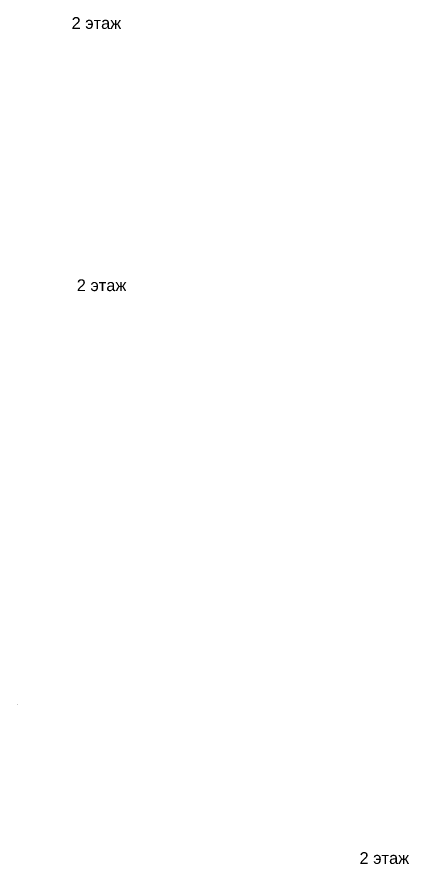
# Model space of a CAD drawing. Header units: millimetres. Extents: x -401725 to 250493, y 305116 to 802890.
# Drawn here: x -69688 to 30600, y 586339 to 802890 of the extents above; entities that cross this region are included whole.
import ezdxf

# ---------------------------------------------------------------- set-up
doc = ezdxf.new("R2010")
doc.units = ezdxf.units.MM
doc.layers.add('G-____-____-SYMB', color=7, linetype='Continuous', lineweight=9)
doc.styles.add('ISOCPEUR_I_13', font='isocpeui.ttf', dxfattribs={"height": 300})
doc.styles.get("Standard").update_dxf_attribs({"font": 'arial.ttf'})

msp = doc.modelspace()

# ---------------------------------------------------------------- texts
at = {"color": 1, "lineweight": 30, "char_height": 3000, "attachment_point": 1}
for insert in [(-55714.3588, 802845.3684), (-54386.0114, 735804.1135), (17928.5666, 589381.8764)]:
    msp.add_mtext_dynamic_manual_height_columns('2 этаж', width=55251, gutter_width=1, heights=[0], dxfattribs=dict(at, insert=insert))
at = {"layer": 'G-____-____-SYMB', "char_height": 300, "width": 256.54, "attachment_point": 1, "style": 'ISOCPEUR_I_13'}
for s, insert in [('\\fISOCPEUR|b0|i1|c204|p34|;6', (-69727.3491, 627303.2863)), ('\\fISOCPEUR|b0|i1|c204|p34|;5', (-69700.6868, 612465.2757))]:
    msp.add_mtext(s, dxfattribs=dict(at, insert=insert))

doc.saveas('drawing.dxf')
